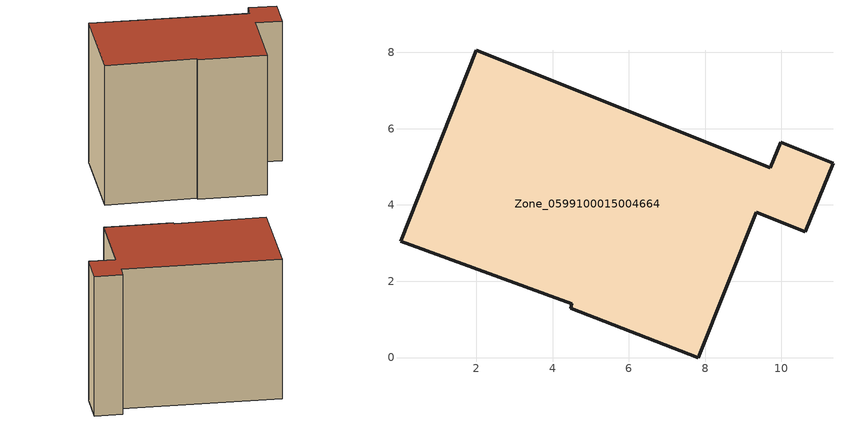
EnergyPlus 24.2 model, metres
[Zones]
Zone_0599100015004664
 floor ground (C_G): 0.01,3.04 2,8.05 9.7,4.97 9.98,5.65 11.35,5.1 10.62,3.3 9.34,3.81 7.82,0 4.47,1.29 4.5,1.41 z0.9
 wall outside (C_F): 9.34,3.81 10.62,3.3 11.35,5.1 9.98,5.65 9.7,4.97 2,8.05 0.01,3.04 4.5,1.41 4.47,1.29 7.82,0 9.34,3.81 z0.9:8.66
 roof outside (C_R): 2,8.05 0.01,3.04 4.5,1.41 4.47,1.29 7.82,0 9.34,3.81 10.62,3.3 11.35,5.1 9.98,5.65 9.7,4.97 z8.66
[BUILDING]
Pand.0599100015004664: North Axis=0; Terrain=City; Loads Convergence Tolerance Value=0.04; Temperature Convergence Tolerance Value=0.4; Solar Distribution=FullExterior; Maximum Number of Warmup Days=25; Minimum Number of Warmup Days=1
[Site:Location]
Rotterdam.The.Hague.AP_ZH_NLD Design_Conditions: Latitude=51.96; Longitude=4.45; Time Zone=1; Elevation=-4.5
[SITE:GROUNDTEMPERATURE:BUILDINGSURFACE]
18, 18, 18, 18, 18, 18, 18, 18, 18, 18, 18, 18
[MATERIAL] Thermal Absorptance=0.9; Solar Absorptance=0.7; Visible Absorptance=0.7
Name | Roughness | Thickness | Conductivity | Density | Specific Heat
G.TC.1965-1974 | MediumSmooth | 0.15 | 0.882353 | 540 | 1210
F.TC.1965-1974 | Rough | 0.3 | 0.697674 | 1920 | 840
R.TC.1965-1974 | MediumRough | 0.2 | 0.232558 | 1500 | 1000
[CONSTRUCTION]
C_G: G.TC.1965-1974
C_F: F.TC.1965-1974
C_R: R.TC.1965-1974
[ZONE]
Zone_0599100015004664: Type=1; Multiplier=1; Ceiling Height=Autocalculate; Volume=Autocalculate; Floor Area=autocalculate; Part of Total Floor Area=Yes
[ZONEINFILTRATION:DESIGNFLOWRATE]
Infil_Zone_0599100015004664: Zone or ZoneList or Space or SpaceList=Zone_0599100015004664; Schedule=AlwaysOn; Design Flow Rate Calculation Method=Flow/Area; Flow Rate per Floor Area=0.003; Constant Term Coefficient=1; Temperature Term Coefficient=0; Velocity Term Coefficient=0; Velocity Squared Term Coefficient=0
[HVACTEMPLATE:ZONE:IDEALLOADSAIRSYSTEM]
Zone_0599100015004664: Maximum Heating Supply Air Temperature=50; Minimum Cooling Supply Air Temperature=13; Maximum Heating Supply Air Humidity Ratio=0.0156; Minimum Cooling Supply Air Humidity Ratio=0.0077; Heating Limit=NoLimit; Cooling Limit=NoLimit; Dehumidification Control Type=ConstantSensibleHeatRatio; Cooling Sensible Heat Ratio=0.7; Dehumidification Setpoint=60; Humidification Control Type=None; Humidification Setpoint=30; Outdoor Air Method=None; Outdoor Air Flow Rate per Person=0.00944; Outdoor Air Flow Rate per Zone Floor Area=0; Outdoor Air Flow Rate per Zone=0; Demand Controlled Ventilation Type=None; Outdoor Air Economizer Type=NoEconomizer; Heat Recovery Type=None; Sensible Heat Recovery Effectiveness=0.7; Latent Heat Recovery Effectiveness=0.65
[ZONECONTROL:THERMOSTAT]
ThermostatControl_Zone_0599100015004664: Zone or ZoneList=Zone_0599100015004664; Control Type Schedule=DualSetpointControlType; Control 1=Thermostat_Zone_0599100015004664; Temperature Difference Between Cutout And Setpoint=0
[THERMOSTATSETPOINT:DUALSETPOINT]
Thermostat_Zone_0599100015004664: Heating Setpoint Temperature Schedule=HeatingSetpoint_Zone_0599100015004664; Cooling Setpoint Temperature Schedule=CoolingSetpoint_Zone_0599100015004664
[SCHEDULE:COMPACT]
HeatingSetpoint_Zone_0599100015004664: Through: 12/31, For: AllDays, Until: 24:00, 21
CoolingSetpoint_Zone_0599100015004664: Through: 12/31, For: AllDays, Until: 24:00, 24
DualSetpointControlType: Through: 12/31, For: AllDays, Until: 24:00, 4
AlwaysOn: Through: 12/31, For: AllDays, Until: 24:00, 1
